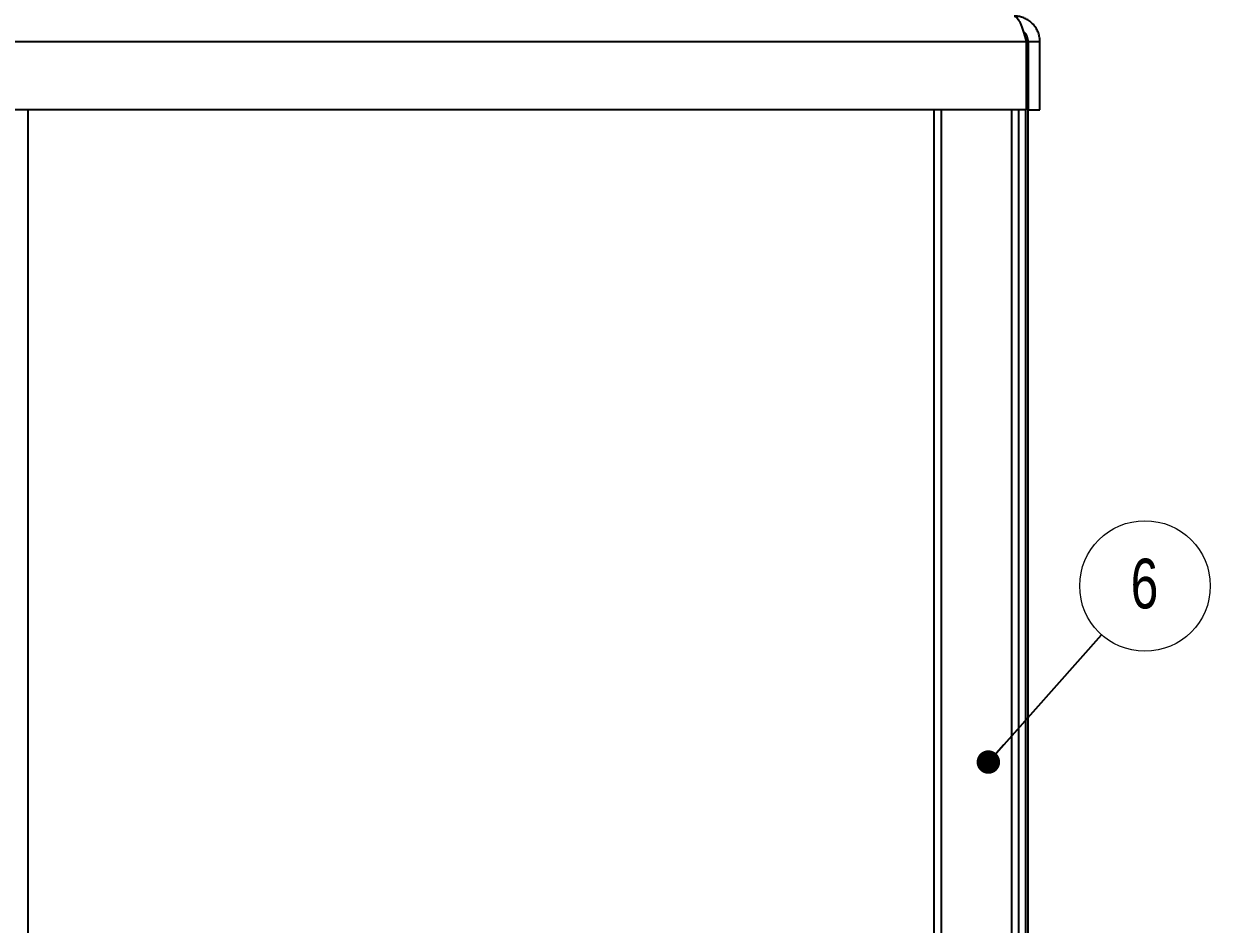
# Model space of a CAD drawing. Header units: millimetres. Extents: x 2 to 418, y 2 to 295.
# Drawn here: x 68.8 to 119.4, y 52.7 to 91.1 of the extents above; entities that cross this region are included whole.
import ezdxf

# ---------------------------------------------------------------- set-up
doc = ezdxf.new("R2010")
doc.units = ezdxf.units.MM
doc.styles.add('SLDTEXTSTYLE0', font='TXT', dxfattribs={"width": 0.75})
doc.dimstyles.new('SLDDIMSTYLE1', dxfattribs={"dimtxt": 0.18, "dimasz": 1, "dimexe": 0, "dimexo": 0.0625, "dimgap": 0, "dimtad": 0, "dimtih": 1, "dimtoh": 1, "dimdec": 0, "dimrnd": 1e-09, "dimzin": 0, "dimdsep": 46, "dimtxsty": 'Standard', "dimblk1": 'DOT', "dimblk2": 'DOT', "dimsah": 1, "dimcen": 0.09, "dimadec": 0, "dimazin": 0, "dimtfac": 1, "dimtdec": 0, "dimtofl": 0, "dimtmove": 0, "dimatfit": 3, "dimldrblk": 'DOT', "dimfxl": 0, "dimfrac": 2, "dimtolj": 1, "dimtzin": 0, "dimarcsym": 0})

# ---------------------------------------------------------------- blocks, each defined once
blk = doc.blocks.new('SW_NOTE_13')
at = {"color": 0, "linetype": 'Continuous', "lineweight": 0}
blk.add_circle((1.848, 2.079), 2.782, dxfattribs=at)
at = {"color": 0, "linetype": 'Continuous', "lineweight": 0, "insert": (1.827, 3.241), "char_height": 2.117, "attachment_point": 2, "style": 'SLDTEXTSTYLE0'}
blk.add_mtext('6', dxfattribs=at)
blk = doc.blocks.new('_DOT')
at = {"color": 0, "linetype": 'ByBlock', "lineweight": -2}
blk.add_line((-0.5, 0), (-1, 0), dxfattribs=at)
at = {"color": 0, "linetype": 'ByBlock', "const_width": 0.5}
blk.add_lwpolyline([(-0.25, 0, 1), (0.25, 0, 1)], format="xyb", close=True, dxfattribs=at)

msp = doc.modelspace()

# ---------------------------------------------------------------- linework, layer by layer
at = {"color": 8, "linetype": 'Continuous', "lineweight": 25}
for p, q in [((111.498, 90.44), (111.498, 90.656)), ((107.898, 46.945), (107.898, 87.445)), ((110.898, 47.345), (110.898, 87.445)), ((111.498, 47.421), (111.498, 87.445))]:
    msp.add_line(p, q, dxfattribs=at)
at = {"color": 7, "linetype": 'Continuous', "lineweight": 25}
for p, q in [((111.528, 90.345), (65.669, 90.345)), ((111.528, 87.445), (111.528, 90.345)), ((112.098, 90.345), (111.598, 90.345)), ((111.598, 90.345), (111.598, 87.445)), ((112.098, 87.445), (112.098, 90.345)), ((111.528, 87.445), (65.669, 87.445)), ((68.998, 51.945), (68.998, 87.445)), ((107.598, 46.945), (107.598, 87.445)), ((111.198, 47.345), (111.198, 87.445)), ((111.598, 50.645), (111.598, 87.445)), ((111.598, 87.445), (112.098, 87.445))]:
    msp.add_line(p, q, dxfattribs=at)
for points, knots in [([(110.998, 91.445), (111.018, 91.442), (111.057, 91.435), (111.117, 91.383), (111.176, 91.3), (111.235, 91.188), (111.295, 91.048), (111.354, 90.888), (111.414, 90.71), (111.472, 90.527), (111.51, 90.403), (111.528, 90.345)], [0, 0, 0, 0, 0.110717, 0.224647, 0.335384, 0.449335, 0.560072, 0.674026, 0.784763, 0.898714, 1, 1, 1, 1]), ([(112.098, 90.345), (112.095, 90.409), (112.088, 90.538), (112.036, 90.725), (111.953, 90.903), (111.841, 91.061), (111.702, 91.198), (111.542, 91.308), (111.363, 91.388), (111.18, 91.437), (111.057, 91.442), (110.998, 91.445)], [0, 0, 0, 0, 0.110718, 0.224644, 0.335385, 0.449333, 0.560073, 0.674024, 0.784763, 0.898714, 1, 1, 1, 1]), ([(111.598, 90.345), (111.589, 90.419), (111.571, 90.57), (111.482, 90.729), (111.401, 90.782), (111.386, 90.792)], [0, 0, 0, 0, 0.439468, 0.891077, 1, 1, 1, 1])]:
    msp.add_open_spline(points, degree=3, knots=knots, dxfattribs=at)

# ---------------------------------------------------------------- block references
at = {"color": 7, "linetype": 'Continuous', "lineweight": 0}
msp.add_blockref('SW_NOTE_13', (114.725, 65.072), dxfattribs=at)

# ---------------------------------------------------------------- leaders
msp.add_leader([(109.901, 59.645), (114.725, 65.072)], dimstyle='SLDDIMSTYLE1', dxfattribs=at)

doc.saveas('drawing.dxf')
